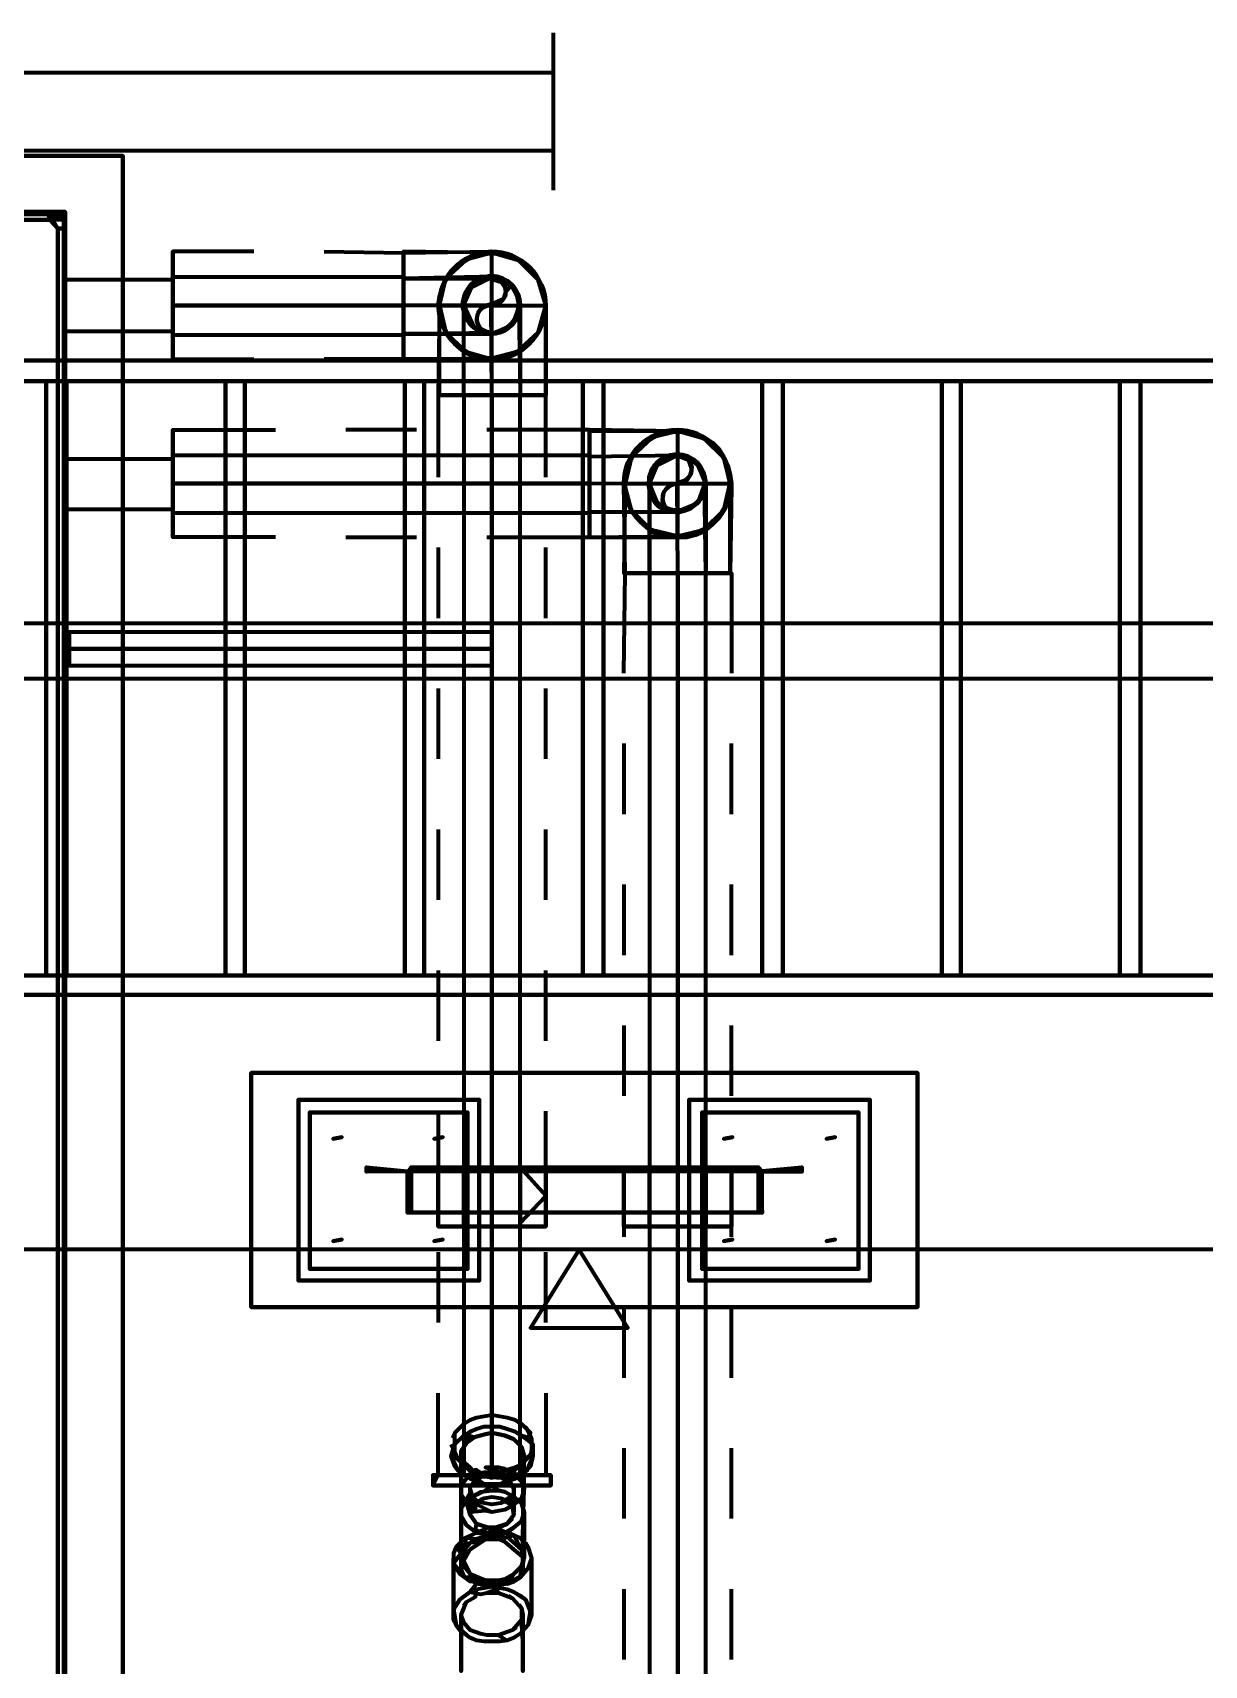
# Model space of a CAD drawing. Extents: x 0 to 1153, y 0 to 816.
# Drawn here: x 424.37 to 434.04, y 610 to 623.49 of the extents above; entities that cross this region are included whole.
import ezdxf

# ---------------------------------------------------------------- set-up
doc = ezdxf.new("R2010")
doc.units = 0
doc.header["$MEASUREMENT"] = 0
for name, color, linetype in [('Electrical', 7, 'Continuous'), ('HVAC', 7, 'Continuous'), ('PIPE', 7, 'Continuous')]:
    doc.layers.add(name, color=color, linetype=linetype)

msp = doc.modelspace()

# ---------------------------------------------------------------- linework, layer by layer
at = {"layer": 'Electrical', "color": 5, "linetype": 'Continuous', "lineweight": 211}
for p, q in [((428.667, 622.184), (428.667, 623.485)), ((420.91, 623.157), (428.667, 623.157)), ((420.91, 622.512), (428.667, 622.512)), ((400.907, 618.151), (450.48, 618.151))]:
    msp.add_line(p, q, dxfattribs=at)
for points in [[(400.907, 620.607), (450.48, 620.607), (450.48, 620.776), (450.48, 620.607), (400.907, 620.607), (400.907, 620.776)], [(424.476, 615.696), (424.476, 620.607), (424.646, 620.607), (424.476, 620.607), (424.476, 615.696), (424.646, 615.696)], [(425.958, 615.696), (425.958, 620.607), (426.117, 620.607), (425.958, 620.607), (425.958, 615.696), (426.117, 615.696)], [(427.44, 615.696), (427.44, 620.607), (427.598, 620.607), (427.44, 620.607), (427.44, 615.696), (427.598, 615.696)], [(428.911, 615.696), (428.911, 620.607), (429.08, 620.607), (428.911, 620.607), (428.911, 615.696), (429.08, 615.696)], [(430.392, 615.696), (430.392, 620.607), (430.562, 620.607), (430.392, 620.607), (430.392, 615.696), (430.562, 615.696)], [(431.874, 615.696), (431.874, 620.607), (432.033, 620.607), (431.874, 620.607), (431.874, 615.696), (432.033, 615.696)], [(433.345, 615.696), (433.345, 620.607), (433.515, 620.607), (433.345, 620.607), (433.345, 615.696), (433.515, 615.696)], [(440.193, 613.431), (417.555, 613.431), (417.555, 618.606), (440.193, 618.606)], [(400.907, 615.696), (450.48, 615.696), (450.48, 615.537), (450.48, 615.696), (400.907, 615.696), (400.907, 615.537)], [(428.879, 613.431), (428.477, 612.786), (429.281, 612.786)]]:
    msp.add_lwpolyline(points, close=True, dxfattribs=at)
for points in [[(400.907, 620.776), (450.48, 620.776), (400.907, 620.776)], [(424.646, 615.696), (424.646, 620.607), (424.646, 615.696)], [(426.117, 615.696), (426.117, 620.607), (426.117, 615.696)], [(427.598, 615.696), (427.598, 620.607), (427.598, 615.696)], [(429.08, 615.696), (429.08, 620.607), (429.08, 615.696)], [(430.562, 615.696), (430.562, 620.607), (430.562, 615.696)], [(432.033, 615.696), (432.033, 620.607), (432.033, 615.696)], [(433.515, 615.696), (433.515, 620.607), (433.515, 615.696)], [(400.907, 615.537), (450.48, 615.537), (400.907, 615.537)]]:
    msp.add_lwpolyline(points, dxfattribs=at)
at = {"layer": 'HVAC', "color": 6, "linetype": 'Continuous', "lineweight": 211}
for p, q in [((425.524, 621.443), (425.524, 621.019)), ((425.524, 619.961), (425.524, 619.548)), ((428.392, 614.109), (428.392, 613.622))]:
    msp.add_line(p, q, dxfattribs=at)
for points in [[(425.111, 602.678), (424.138, 602.678), (425.111, 602.678), (425.111, 622.469), (424.138, 622.469), (425.111, 622.469)], [(424.561, 621.982), (424.497, 621.982), (424.508, 621.94), (424.497, 621.982), (424.635, 622.004), (424.561, 622.004), (424.497, 621.982), (424.635, 621.94), (424.624, 621.94), (424.624, 621.866), (424.624, 621.94), (424.635, 622.004), (424.635, 621.94), (424.635, 621.866), (424.635, 622.004), (424.508, 622.004), (424.497, 622.004), (424.624, 621.982), (424.624, 621.866), (424.572, 621.866), (424.508, 621.982), (424.635, 622.004), (424.508, 621.982), (424.508, 621.94), (424.497, 622.004), (424.497, 622.004), (424.508, 621.94), (424.508, 621.94), (424.572, 621.866), (424.635, 621.866), (424.624, 621.982), (424.561, 621.982), (424.561, 621.982), (424.624, 621.94), (424.624, 621.94), (424.635, 622.004), (424.635, 621.94), (424.635, 622.004), (424.561, 621.982)], [(424.497, 622.004), (424.497, 621.982), (424.497, 622.004)], [(431.673, 614.892), (431.673, 612.955), (431.673, 614.892), (426.17, 614.892), (426.17, 612.955), (426.17, 614.892)], [(426.561, 613.177), (426.561, 614.669), (428.054, 614.669), (428.054, 613.177), (426.561, 613.177), (428.054, 613.177), (428.054, 614.669), (426.561, 614.669)], [(429.789, 613.177), (429.789, 614.669), (431.281, 614.669), (431.281, 613.177), (429.789, 613.177), (431.281, 613.177), (431.281, 614.669), (429.789, 614.669)], [(426.656, 614.564), (427.958, 614.564), (427.958, 613.272), (426.656, 613.272), (426.656, 614.564), (426.656, 613.272), (427.958, 613.272), (427.958, 614.564)], [(431.186, 614.564), (431.186, 613.272), (429.895, 613.272), (429.895, 614.564), (431.186, 614.564), (429.895, 614.564), (429.895, 613.272), (431.186, 613.272)], [(427.461, 614.077), (427.493, 614.109), (427.493, 613.738), (427.461, 613.738), (427.461, 614.077), (427.122, 614.077), (427.122, 614.109), (427.461, 614.077), (427.461, 613.738), (427.493, 613.738), (427.461, 614.077), (427.122, 614.109)], [(427.122, 614.077), (427.122, 614.077), (427.122, 614.109)], [(430.392, 613.738), (430.361, 613.738), (430.392, 613.738), (430.361, 614.109), (430.361, 613.738), (430.392, 613.738), (430.392, 614.077), (430.72, 614.077), (430.72, 614.109), (430.361, 614.077), (427.493, 614.077), (430.361, 614.109), (430.361, 613.738), (427.493, 613.738), (427.493, 614.109), (430.361, 614.109), (427.493, 614.109), (427.493, 613.738), (430.361, 613.738), (430.361, 614.109)], [(427.715, 613.622), (428.604, 613.622), (427.715, 613.622), (427.715, 614.109), (428.604, 614.109), (427.715, 614.109)], [(428.604, 613.876), (428.392, 614.109), (428.392, 613.653)], [(429.249, 613.622), (430.138, 613.622), (429.249, 613.622), (429.249, 614.109), (430.138, 614.109), (429.249, 614.109)], [(430.392, 614.077), (430.392, 614.077), (430.361, 614.109)], [(430.72, 614.109), (430.72, 614.077), (430.72, 614.109), (430.392, 614.077)], [(427.493, 613.738), (427.493, 613.738), (427.461, 613.738)]]:
    msp.add_lwpolyline(points, close=True, dxfattribs=at)
for points in [[(415.438, 621.982), (424.635, 621.94), (424.624, 621.982), (415.438, 621.94)], [(415.565, 621.982), (424.508, 622.004), (424.508, 622.004), (424.497, 621.982), (415.565, 622.004), (424.497, 622.004), (415.555, 622.004)], [(415.555, 621.94), (424.508, 621.94), (424.508, 622.004), (424.497, 622.004), (424.497, 621.982), (415.565, 621.982)], [(415.555, 622.004), (424.508, 622.004), (424.508, 621.982), (424.497, 622.004), (424.508, 621.94), (415.555, 621.94)], [(415.565, 621.982), (424.497, 622.004), (415.565, 621.982)], [(424.635, 603.282), (424.635, 621.866), (424.624, 621.866), (424.635, 621.94), (424.624, 621.94), (424.624, 621.982), (424.561, 622.004), (424.635, 622.004), (424.635, 621.866), (424.624, 621.866), (424.635, 603.282)], [(424.624, 603.165), (424.624, 621.982), (424.624, 603.165)], [(424.572, 603.282), (424.572, 621.866), (424.635, 621.866), (424.572, 621.866), (424.572, 603.282)], [(424.572, 621.866), (424.572, 621.866), (424.572, 621.866)], [(424.624, 603.282), (424.624, 621.866), (424.635, 603.282), (424.635, 621.866), (424.635, 603.282)], [(424.635, 603.282), (424.624, 621.866), (424.635, 603.282)], [(424.635, 621.866), (424.635, 621.866), (424.624, 621.866)], [(424.624, 621.019), (424.624, 621.443), (424.624, 621.019), (425.524, 621.019), (425.524, 621.443), (424.624, 621.443)], [(424.624, 619.548), (424.624, 619.961), (424.624, 619.548), (425.524, 619.548), (425.524, 619.961), (424.624, 619.961)], [(426.561, 614.669), (426.561, 614.669), (426.561, 614.669)], [(428.054, 614.669), (428.054, 614.669), (428.054, 614.669)], [(429.789, 614.669), (429.789, 614.669), (429.789, 614.669)], [(431.281, 614.669), (431.281, 614.669), (431.281, 614.669)], [(427.958, 614.564), (427.958, 614.564), (427.958, 614.564)], [(429.895, 614.564), (429.895, 614.564), (429.895, 614.564)], [(426.847, 614.347), (426.918, 614.361), (426.847, 614.347), (426.918, 614.361), (426.847, 614.347), (426.918, 614.361), (426.918, 614.361)], [(427.683, 614.347), (427.754, 614.361), (427.683, 614.347), (427.754, 614.361), (427.683, 614.347), (427.754, 614.361), (427.754, 614.361)], [(430.075, 614.347), (430.146, 614.361), (430.075, 614.347), (430.146, 614.361), (430.075, 614.347), (430.146, 614.361), (430.146, 614.361)], [(430.922, 614.347), (430.993, 614.361), (430.922, 614.347), (430.993, 614.361), (430.922, 614.347), (430.993, 614.361), (430.993, 614.361)], [(427.927, 613.622), (427.927, 614.109), (427.927, 613.622)], [(428.604, 614.109), (428.604, 613.622), (428.604, 614.109)], [(429.461, 613.622), (429.461, 614.109), (429.461, 613.622)], [(429.927, 614.109), (429.927, 613.622), (429.927, 614.109)], [(430.138, 614.109), (430.138, 613.622), (430.138, 614.109)], [(426.847, 613.5), (426.918, 613.514), (426.847, 613.5), (426.918, 613.514), (426.847, 613.5), (426.918, 613.514), (426.918, 613.514)], [(427.683, 613.5), (427.754, 613.514), (427.683, 613.5), (427.754, 613.514), (427.683, 613.5), (427.754, 613.514), (427.754, 613.514)], [(430.075, 613.5), (430.146, 613.514), (430.075, 613.5), (430.146, 613.514), (430.075, 613.5), (430.146, 613.514), (430.146, 613.514)], [(430.922, 613.5), (430.993, 613.514), (430.922, 613.5), (430.993, 613.514), (430.922, 613.5), (430.993, 613.514), (430.993, 613.514)], [(426.656, 613.272), (426.656, 613.272), (426.656, 613.272)], [(427.958, 613.272), (427.958, 613.272), (427.958, 613.272)], [(429.895, 613.272), (429.895, 613.272), (429.895, 613.272)], [(431.186, 613.272), (431.186, 613.272), (431.186, 613.272)], [(428.054, 613.177), (428.054, 613.177), (428.054, 613.177)], [(431.281, 613.177), (431.281, 613.177), (431.281, 613.177)], [(426.17, 612.955), (431.673, 612.955), (426.17, 612.955)]]:
    msp.add_lwpolyline(points, dxfattribs=at)
for p in [(424.508, 622.004), (424.508, 621.94), (424.508, 621.94), (424.572, 621.866), (424.572, 621.866), (426.561, 614.669), (428.054, 614.669), (429.789, 614.669), (431.281, 614.669), (426.656, 614.564), (427.958, 614.564), (429.895, 614.564), (431.186, 614.564), (427.122, 614.109), (427.122, 614.077), (427.461, 614.077), (427.493, 614.109), (430.361, 614.109), (430.392, 614.077), (430.72, 614.109), (430.72, 614.077), (427.461, 613.738), (427.493, 613.738), (430.361, 613.738), (430.392, 613.738), (426.656, 613.272), (427.958, 613.272), (429.895, 613.272), (431.186, 613.272), (426.561, 613.177), (428.054, 613.177), (429.789, 613.177), (431.281, 613.177)]:
    msp.add_point(p, dxfattribs=at)
at = {"layer": 'PIPE', "color": 220, "linetype": 'Continuous', "lineweight": 211}
for p, q in [((425.524, 620.787), (425.524, 621.676)), ((427.715, 619.231), (427.715, 618.649)), ((428.604, 618.649), (428.604, 619.231)), ((427.715, 618.067), (427.715, 617.485)), ((428.604, 617.485), (428.604, 618.067)), ((427.715, 616.902), (427.715, 616.32)), ((428.604, 616.32), (428.604, 616.902)), ((427.715, 615.738), (427.715, 615.156)), ((428.604, 615.156), (428.604, 615.738)), ((427.715, 614.574), (427.715, 613.992)), ((428.604, 613.992), (428.604, 614.574)), ((427.715, 613.41), (427.715, 612.828)), ((428.604, 612.828), (428.604, 613.41)), ((427.715, 611.568), (428.604, 611.568))]:
    msp.add_line(p, q, dxfattribs=at)
at = {"layer": 'PIPE', "color": 230, "linetype": 'Continuous', "lineweight": 211}
for p, q in [((428.159, 620.808), (428.159, 621.644)), ((427.736, 621.231), (428.583, 621.231))]:
    msp.add_line(p, q, dxfattribs=at)
at = {"layer": 'PIPE', "color": 200, "linetype": 'Continuous', "lineweight": 211}
for p, q in [((425.524, 621.464), (425.524, 620.988)), ((427.429, 620.988), (427.429, 621.231)), ((428.392, 620.49), (427.927, 620.49))]:
    msp.add_line(p, q, dxfattribs=at)
at = {"layer": 'PIPE', "color": 4, "linetype": 'Continuous', "lineweight": 211}
for p, q in [((425.524, 620.204), (425.524, 619.316)), ((427.535, 620.204), (426.953, 620.204)), ((428.964, 619.993), (428.964, 619.76)), ((426.953, 619.316), (427.535, 619.316)), ((429.249, 617.612), (429.249, 617.029)), ((430.138, 617.029), (430.138, 617.612)), ((429.249, 616.447), (429.249, 615.865)), ((430.138, 615.865), (430.138, 616.447)), ((429.249, 615.283), (429.249, 614.701)), ((430.138, 614.701), (430.138, 615.283)), ((429.249, 614.119), (429.249, 613.537)), ((430.138, 613.537), (430.138, 614.119)), ((429.249, 612.955), (429.249, 612.373)), ((430.138, 612.373), (430.138, 612.955)), ((429.249, 611.791), (429.249, 611.209)), ((430.138, 611.209), (430.138, 611.791)), ((429.249, 610.627), (429.249, 610.045)), ((430.138, 610.045), (430.138, 610.627))]:
    msp.add_line(p, q, dxfattribs=at)
at = {"layer": 'PIPE', "color": 3, "linetype": 'Continuous', "lineweight": 211}
for p, q in [((428.964, 619.316), (428.964, 620.194)), ((429.715, 619.527), (429.694, 619.527)), ((430.138, 619.019), (429.249, 619.019)), ((428.265, 611.558), (428.286, 611.537)), ((427.99, 611.314), (428.011, 611.336)), ((428.064, 611.367), (428.096, 611.378)), ((428.064, 611.156), (428.032, 611.166)), ((428.329, 611.209), (428.286, 611.166)), ((428.435, 611.008), (428.456, 610.976)), ((427.927, 610.489), (427.948, 610.521)), ((428.297, 610.574), (428.329, 610.552)), ((428.382, 610.5), (428.403, 610.468)), ((428.413, 610.404), (428.403, 610.373)), ((428.36, 610.309), (428.329, 610.288))]:
    msp.add_line(p, q, dxfattribs=at)
at = {"layer": 'PIPE', "color": 110, "linetype": 'Continuous', "lineweight": 211}
for p, q in [((429.694, 619.337), (429.694, 620.173)), ((429.271, 619.76), (430.117, 619.76))]:
    msp.add_line(p, q, dxfattribs=at)
at = {"layer": 'PIPE', "color": 60, "linetype": 'Continuous', "lineweight": 211}
msp.add_line((424.667, 618.532), (424.667, 618.257), dxfattribs=at)
at = {"layer": 'PIPE', "color": 220, "linetype": 'Continuous', "lineweight": 211}
for points in [[(426.191, 621.676), (425.524, 621.676), (425.524, 620.787), (426.191, 620.787)], [(426.773, 621.676), (427.429, 621.665), (428.159, 621.676), (428.233, 621.665), (428.308, 621.644), (428.382, 621.612), (428.445, 621.57), (428.498, 621.517), (428.53, 621.464), (428.572, 621.379), (428.593, 621.305), (428.604, 621.231), (428.593, 621.146), (428.572, 621.072), (428.54, 621.009), (428.498, 620.945), (428.445, 620.892), (428.382, 620.839), (428.308, 620.808), (428.233, 620.787), (428.085, 620.787), (428.011, 620.808), (427.937, 620.839), (427.874, 620.892), (427.821, 620.945), (427.778, 621.009), (427.747, 621.072), (427.725, 621.146), (427.715, 621.231), (427.725, 621.146), (427.747, 621.072), (427.778, 621.009), (427.821, 620.945), (427.874, 620.892), (427.937, 620.839), (428.011, 620.808), (428.085, 620.787), (428.159, 620.787), (427.429, 620.787), (426.773, 620.787)], [(428.604, 621.231), (428.54, 621.443), (428.382, 621.602), (428.159, 621.665)], [(428.154, 621.475), (428.21, 621.461), (428.21, 621.461), (428.274, 621.373), (428.27, 621.314), (428.24, 621.267), (428.192, 621.237), (428.164, 621.231)], [(427.725, 621.231), (427.778, 621.009), (427.937, 620.85), (428.159, 620.787)], [(428.604, 619.813), (428.604, 620.49), (427.715, 620.49), (427.715, 619.813)], [(428.604, 612.246), (428.604, 611.568), (427.715, 611.568), (427.715, 612.246)]]:
    msp.add_lwpolyline(points, dxfattribs=at)
at = {"layer": 'PIPE', "color": 3, "linetype": 'Continuous', "lineweight": 211}
for points in [[(425.524, 620.787), (425.524, 621.676), (425.524, 620.787)], [(427.429, 620.787), (427.429, 621.676), (427.429, 621.231), (427.429, 620.787), (427.429, 621.665)], [(428.604, 621.231), (428.54, 621.443), (428.382, 621.602), (428.159, 621.665)], [(425.524, 621.464), (425.524, 620.988), (425.524, 621.464)], [(427.429, 620.998), (427.429, 621.453), (427.429, 620.998)], [(427.725, 621.231), (427.778, 621.009), (427.937, 620.85), (428.159, 620.787)], [(428.392, 620.49), (427.927, 620.49), (428.392, 620.49)], [(425.524, 620.204), (425.524, 619.316), (425.524, 620.204)], [(429.694, 620.194), (429.482, 620.141), (429.313, 619.982), (429.26, 619.76)], [(425.524, 619.517), (425.524, 619.993), (425.524, 619.517)], [(428.964, 619.527), (428.964, 619.982), (428.964, 619.527)], [(429.927, 619.019), (429.461, 619.019), (429.927, 619.019)], [(424.667, 618.532), (424.667, 618.257), (424.667, 618.532)], [(427.927, 611.897), (427.852, 611.823), (427.852, 611.918), (427.927, 611.992), (427.979, 612.024), (428.032, 612.045), (428.096, 612.055), (428.159, 612.066), (428.223, 612.055), (428.286, 612.045), (428.35, 612.024), (428.445, 611.96), (428.487, 611.875), (428.487, 611.78), (428.498, 611.727), (428.445, 611.6), (428.392, 611.568), (427.948, 611.547), (428.022, 611.579), (428.128, 611.579), (428.191, 611.579), (428.286, 611.537), (428.339, 611.452), (428.339, 611.262), (428.339, 611.42), (428.286, 611.357), (428.233, 611.336), (428.159, 611.325), (428.096, 611.336), (428.032, 611.357), (427.979, 611.42), (427.979, 611.473), (428.032, 611.537), (428.128, 611.579), (428.223, 611.59), (428.106, 611.632), (428.212, 611.632), (428.265, 611.621), (428.339, 611.579), (428.403, 611.516), (428.424, 611.452), (428.403, 611.378), (428.339, 611.325), (428.265, 611.283), (428.159, 611.262), (428.106, 611.272), (427.979, 611.262), (427.979, 611.452), (428.022, 611.293), (427.948, 611.346), (427.905, 611.41), (427.905, 611.484), (427.979, 611.579), (428.032, 611.611), (427.979, 611.6), (427.884, 611.695), (427.821, 611.727), (427.852, 611.823), (427.852, 611.918), (427.927, 611.992), (427.979, 612.024), (428.032, 612.045), (428.096, 612.055), (428.159, 612.066), (428.223, 612.055), (428.286, 612.045), (428.35, 612.024), (428.403, 611.992), (428.477, 611.918), (428.445, 611.865), (428.498, 611.823), (428.477, 611.738), (428.403, 611.653), (428.35, 611.632), (428.286, 611.611), (428.223, 611.59), (428.096, 611.59), (428.022, 611.579), (427.979, 611.632), (427.905, 611.695), (427.905, 611.77), (427.927, 611.653), (427.852, 611.738), (427.852, 611.823), (427.927, 611.897), (428.022, 611.886), (428.106, 611.907), (428.159, 611.918), (428.212, 611.907), (428.265, 611.897), (428.339, 611.865), (428.403, 611.801), (428.424, 611.727), (428.413, 611.484), (428.413, 611.071), (428.413, 610.785), (428.413, 611.071), (428.424, 611.452), (428.424, 611.727), (428.403, 611.664), (428.339, 611.6), (428.265, 611.568), (428.212, 611.558), (428.159, 611.547), (428.106, 611.558), (427.979, 611.6), (427.927, 611.664), (427.905, 611.77), (427.905, 611.484), (427.905, 611.071), (427.905, 610.785), (427.905, 611.071), (427.905, 611.452), (427.905, 611.77), (427.948, 611.833), (427.979, 611.928), (428.032, 611.95), (428.096, 611.971), (428.223, 611.971), (428.286, 611.95), (428.35, 611.928), (428.403, 611.897), (428.487, 611.875), (428.487, 611.78), (428.498, 611.727), (428.477, 611.643), (428.403, 611.568), (428.35, 611.537), (428.286, 611.516), (428.223, 611.494), (428.159, 611.494), (428.096, 611.494), (428.032, 611.516), (427.979, 611.537), (427.927, 611.568), (427.852, 611.643), (427.821, 611.727), (427.852, 611.823), (427.821, 611.727), (427.852, 611.823), (427.927, 611.897), (427.979, 611.928), (428.032, 611.95), (428.096, 611.971), (428.223, 611.971), (428.286, 611.95), (428.35, 611.928), (428.445, 611.865), (428.498, 611.823), (428.498, 611.727), (428.498, 611.823), (428.477, 611.738), (428.403, 611.653), (428.424, 611.727), (428.403, 611.801), (428.339, 611.865), (428.265, 611.897), (428.212, 611.907), (428.159, 611.918), (428.106, 611.907), (428.022, 611.886), (427.948, 611.833), (427.905, 611.77)], [(427.927, 611.992), (427.852, 611.918), (427.831, 611.875)], [(428.477, 611.918), (428.403, 611.992), (428.477, 611.918), (428.445, 611.865), (428.403, 611.897)], [(427.821, 611.823), (427.884, 611.695), (427.927, 611.653)], [(427.979, 611.632), (427.905, 611.695), (427.821, 611.727), (427.884, 611.6), (427.852, 611.643)], [(428.265, 611.283), (428.159, 611.262), (428.011, 611.336), (427.979, 611.42), (427.979, 611.473), (428.032, 611.516), (427.979, 611.579), (428.032, 611.611), (427.979, 611.579), (428.032, 611.611), (428.096, 611.568), (428.159, 611.547), (428.223, 611.59), (428.286, 611.611), (428.35, 611.632), (428.403, 611.653), (428.477, 611.738), (428.403, 611.664), (428.339, 611.6), (428.265, 611.568), (428.191, 611.579), (428.286, 611.516), (428.223, 611.494), (428.159, 611.484), (428.106, 611.441), (427.948, 611.367), (427.979, 611.42), (427.948, 611.367), (427.905, 611.293), (427.905, 611.23), (427.948, 611.156), (428.032, 611.092), (428.096, 611.103), (428.159, 611.071), (428.265, 611.018), (428.339, 610.955), (428.424, 610.881), (428.403, 610.955), (428.339, 611.071), (428.392, 611.05), (428.456, 610.976), (428.487, 610.881), (428.456, 610.796), (428.392, 610.722), (428.339, 610.69), (428.265, 610.69), (428.159, 610.648), (428.212, 610.595), (428.329, 610.552), (428.403, 610.468), (428.403, 610.373), (428.329, 610.288), (428.212, 610.246), (428.286, 610.203), (428.223, 610.193), (428.159, 610.193), (428.096, 610.193), (428.032, 610.203), (427.979, 610.224), (427.895, 610.288), (427.842, 610.373), (427.842, 610.457), (427.895, 610.542), (427.979, 610.605), (428.064, 610.584), (428.117, 610.595), (428.212, 610.595), (428.329, 610.552), (428.403, 610.468), (428.413, 610.415), (428.413, 610.193), (428.413, 609.949), (428.413, 610.193), (428.403, 610.373), (428.329, 610.288), (428.212, 610.246), (428.117, 610.246), (428.064, 610.256), (427.979, 610.288), (427.927, 610.351), (427.905, 610.415), (427.905, 610.193), (427.905, 609.949), (427.905, 610.193), (427.905, 610.415), (427.948, 610.521), (428.022, 610.563), (428.032, 610.627), (428.096, 610.637), (428.159, 610.648), (428.223, 610.637), (428.286, 610.627), (428.339, 610.605), (428.435, 610.542), (428.487, 610.415), (428.456, 610.33), (428.392, 610.256), (428.339, 610.224), (428.286, 610.203), (428.223, 610.193), (428.159, 610.193), (428.096, 610.193), (428.032, 610.203), (427.979, 610.224), (427.863, 610.33), (427.842, 610.415), (427.842, 610.881), (427.842, 610.457), (427.895, 610.542), (427.979, 610.605), (428.032, 610.669), (428.022, 610.732), (427.937, 610.722), (427.905, 610.785), (427.905, 610.849), (427.905, 610.923), (427.927, 610.859), (427.979, 610.955), (428.106, 611.039), (428.159, 611.039), (428.212, 611.039), (428.265, 611.05), (428.339, 611.071), (428.392, 611.05), (428.456, 610.976), (428.487, 610.881), (428.487, 610.415), (428.487, 610.881), (428.456, 610.796), (428.392, 610.722), (428.413, 610.817), (428.424, 610.881), (428.339, 610.955), (428.265, 611.018), (428.212, 611.039), (428.265, 611.092), (428.159, 611.113), (428.233, 611.145), (428.286, 611.166), (428.339, 611.24), (428.329, 611.314), (428.329, 611.399), (428.233, 611.336), (428.159, 611.325), (428.096, 611.336), (428.032, 611.357), (427.979, 611.42), (427.948, 611.367), (428.022, 611.293), (427.948, 611.346), (427.905, 611.41), (427.905, 611.484), (427.979, 611.579)], [(428.403, 611.568), (428.477, 611.643), (428.403, 611.568), (428.339, 611.579), (428.403, 611.568), (428.424, 611.452), (428.403, 611.378), (428.329, 611.314), (428.265, 611.367), (428.339, 611.325), (428.265, 611.283), (428.329, 611.314), (428.339, 611.24), (428.286, 611.166), (428.191, 611.135), (428.128, 611.135), (428.032, 611.166), (427.979, 611.24), (427.948, 611.346), (428.011, 611.336), (428.096, 611.378), (428.159, 611.389), (428.233, 611.378), (428.286, 611.357), (428.339, 611.389), (428.265, 611.431), (428.212, 611.441), (428.159, 611.484), (428.096, 611.494), (428.032, 611.537), (427.979, 611.537), (427.927, 611.568), (427.852, 611.643), (427.927, 611.568), (428.35, 611.537), (428.286, 611.537), (428.339, 611.473), (428.339, 611.389), (428.403, 611.336), (428.424, 611.262), (428.424, 610.881), (428.424, 611.262), (428.403, 611.187), (428.339, 611.135), (428.265, 611.092), (428.212, 611.082), (428.106, 611.082), (428.022, 611.113), (428.032, 611.166), (427.979, 611.24), (428.032, 611.166), (428.128, 611.135), (428.223, 611.103), (428.286, 611.092), (428.159, 611.071), (428.106, 611.061), (428.022, 611.039), (427.948, 610.986), (427.905, 610.923), (427.905, 611.262), (427.905, 610.881), (427.927, 610.817), (427.979, 610.754), (428.106, 610.701), (428.212, 610.701), (428.265, 610.711), (428.339, 610.754), (428.403, 610.817), (428.424, 610.881), (428.403, 610.955), (428.308, 611.039), (428.286, 611.092), (428.339, 611.135), (428.403, 611.187), (428.424, 611.262), (428.403, 611.336), (428.339, 611.389), (428.339, 611.473)], [(428.191, 611.579), (428.096, 611.568), (428.011, 611.516), (428.032, 611.537)], [(428.339, 611.579), (428.265, 611.621), (428.212, 611.632), (428.106, 611.632)], [(428.339, 611.071), (428.286, 611.092), (428.191, 611.135), (428.128, 611.135), (428.032, 611.092), (427.948, 611.156), (427.905, 611.23), (427.905, 611.293), (427.948, 611.367), (428.064, 611.431), (428.159, 611.441), (428.212, 611.441), (428.265, 611.431), (428.339, 611.389)], [(428.159, 611.484), (428.159, 611.484), (428.159, 611.484)], [(427.979, 611.24), (428.011, 611.336), (428.096, 611.378), (428.159, 611.389), (428.233, 611.378), (428.329, 611.314)], [(428.212, 610.246), (428.117, 610.246), (428.064, 610.256), (427.979, 610.288), (427.927, 610.351), (427.905, 610.415), (427.948, 610.521), (428.022, 610.563), (428.032, 610.627), (428.096, 610.637), (428.159, 610.679), (428.032, 610.669), (428.106, 610.701), (428.212, 610.701), (428.265, 610.69), (428.339, 610.701), (428.392, 610.732), (428.413, 610.817), (428.339, 610.754), (428.286, 610.669), (428.339, 610.69), (428.392, 610.722), (428.456, 610.796), (428.392, 610.732), (428.339, 610.701), (428.286, 610.669), (428.223, 610.658), (428.064, 610.69), (427.979, 610.69), (427.895, 610.754), (427.842, 610.838), (427.905, 610.923), (427.863, 610.976), (427.979, 611.008), (428.022, 611.039), (427.937, 611.05), (428.032, 611.092), (428.106, 611.082), (428.064, 611.018), (427.979, 611.008), (427.905, 610.923)], [(427.927, 610.859), (427.948, 610.986), (427.937, 611.05), (427.863, 610.976), (427.842, 610.923), (427.842, 610.838), (427.927, 610.732), (428.096, 610.658), (428.032, 610.669), (427.927, 610.732), (427.905, 610.785), (427.927, 610.859), (427.979, 610.754), (428.064, 610.69), (428.159, 610.679), (428.286, 610.669), (428.223, 610.658), (428.106, 610.701), (427.979, 610.701), (427.927, 610.732), (427.842, 610.838)], [(428.032, 611.092), (427.937, 611.05), (428.032, 611.092), (428.106, 611.082), (428.159, 611.039), (428.212, 611.082), (428.106, 611.082), (428.159, 611.113)], [(428.106, 611.039), (428.106, 611.039), (427.979, 610.955)], [(427.905, 610.785), (427.927, 610.732), (427.979, 610.701)], [(428.064, 610.584), (428.117, 610.595), (428.223, 610.637), (428.286, 610.627), (428.339, 610.605), (428.392, 610.574), (428.435, 610.542), (428.477, 610.457), (428.456, 610.33), (428.392, 610.256), (428.456, 610.33), (428.392, 610.256), (428.339, 610.224), (428.286, 610.203)], [(427.895, 610.542), (427.842, 610.457), (427.863, 610.33), (427.895, 610.288), (427.863, 610.33)]]:
    msp.add_lwpolyline(points, dxfattribs=at)
for points in [[(427.725, 620.49), (427.725, 621.231), (427.778, 621.453), (427.948, 621.612), (428.154, 621.676, -0.414251), (428.604, 621.231, -0.414216), (428.154, 620.797, -0.414145), (427.725, 621.231, -0.41418), (428.154, 621.676, 0.41418), (427.725, 621.231, 0.414145), (428.154, 620.797, 0.414216), (428.604, 621.231, 0.414251), (428.159, 621.665), (427.429, 621.676), (427.429, 621.231), (427.429, 620.787), (428.154, 620.797, -0.414145), (427.725, 621.231, -0.41418), (428.154, 621.676, -0.414251), (428.604, 621.231, -0.414216), (428.154, 620.797, 0.414216), (428.604, 621.231, 0.414251), (428.154, 621.676, 0.41418), (427.725, 621.231, 0.414145), (428.154, 620.797), (428.371, 620.85), (428.54, 621.009), (428.604, 621.231), (428.604, 620.49)], [(428.159, 620.49), (428.154, 621.242), (428.098, 621.228), (428.046, 621.176), (428.032, 621.12), (428.046, 621.064), (428.098, 621.012), (428.154, 621.008, -0.414145), (427.927, 621.236, 0.414145), (428.154, 621.008, -0.414145), (427.927, 621.236, 0.414145), (428.159, 620.998), (427.429, 620.998), (428.154, 621.008, -0.414145), (427.927, 621.236, 0.414145), (428.154, 621.008, -0.414145), (427.927, 621.236, 0.414145), (428.159, 620.998), (427.429, 620.998), (428.154, 620.998, 0.414222), (428.393, 621.236, 0.414251), (428.154, 621.474, 0.414258), (427.927, 621.236, 0.414228), (428.154, 620.999), (428.062, 621.041), (428.034, 621.1), (428.039, 621.158), (428.075, 621.212), (428.154, 621.242), (428.082, 621.218), (428.046, 621.176), (428.032, 621.12), (428.046, 621.064), (428.082, 621.022), (428.134, 621), (428.226, 621.02), (428.274, 621.043), (428.315, 621.075), (428.347, 621.117), (428.37, 621.164), (428.381, 621.255), (428.37, 621.308), (428.347, 621.356), (428.315, 621.397), (428.275, 621.343), (428.258, 621.289), (428.154, 621.242), (428.218, 621.249), (428.258, 621.289), (428.275, 621.343), (428.266, 621.4), (428.233, 621.445), (428.183, 621.471), (427.429, 621.453), (427.429, 621.231), (427.429, 620.988), (427.429, 621.464), (427.429, 620.998), (427.429, 621.453), (428.159, 621.453), (428.226, 621.452), (428.288, 621.42), (428.191, 621.461), (428.135, 621.463), (428.082, 621.452), (428.034, 621.43), (427.993, 621.397), (427.961, 621.356), (427.938, 621.308), (427.927, 621.236), (427.961, 621.356), (428.006, 621.409), (428.065, 621.446), (428.117, 621.461), (428.173, 621.463), (428.226, 621.452), (428.288, 621.42), (428.347, 621.356), (428.375, 621.291), (428.382, 621.236), (428.364, 621.325), (428.327, 621.384), (428.288, 621.42), (428.243, 621.446), (428.191, 621.461), (428.135, 621.463), (428.082, 621.452), (428.034, 621.43), (427.981, 621.384), (427.938, 621.308), (427.927, 621.236), (428.011, 621.051), (428.159, 620.998), (428.226, 621.02), (428.274, 621.043), (428.315, 621.075), (428.347, 621.117), (428.37, 621.164), (428.381, 621.218), (428.392, 620.49), (427.927, 620.49), (427.927, 621.236), (427.99, 621.379), (428.138, 621.453), (428.318, 621.4), (428.392, 621.252), (428.329, 621.072), (428.191, 620.998), (428.274, 621.043), (428.315, 621.075), (428.347, 621.117), (428.37, 621.164), (428.392, 621.252), (428.379, 621.199), (428.381, 621.255), (428.37, 621.308), (428.347, 621.356), (428.315, 621.397), (428.274, 621.43), (428.226, 621.452), (428.138, 621.453), (428.191, 621.461), (428.135, 621.463), (428.082, 621.452), (428.034, 621.43), (427.993, 621.397), (427.961, 621.356), (427.938, 621.308), (427.927, 621.236), (428.011, 621.051), (428.159, 620.998), (428.329, 621.072), (428.392, 621.231), (428.392, 620.49), (427.927, 620.49), (427.927, 621.236), (427.99, 621.379), (428.138, 621.453), (428.318, 621.4), (428.392, 621.252), (428.37, 621.164), (428.338, 621.102), (428.274, 621.043), (428.209, 621.015), (428.159, 620.998), (428.243, 621.027), (428.302, 621.064), (428.338, 621.102), (428.364, 621.148), (428.379, 621.199), (428.381, 621.255), (428.37, 621.308), (428.347, 621.356), (428.315, 621.397), (428.274, 621.43), (428.226, 621.452), (428.138, 621.453), (428.191, 621.461), (428.135, 621.463), (428.082, 621.452), (428.034, 621.43), (427.993, 621.397), (427.961, 621.356), (427.938, 621.308), (427.927, 621.236), (427.961, 621.356), (428.006, 621.409), (428.065, 621.446), (428.117, 621.461), (427.429, 621.453), (427.429, 620.998), (427.429, 621.453), (427.429, 620.998), (427.429, 621.453), (428.159, 621.453), (428.226, 621.452), (428.288, 621.42), (428.347, 621.356), (428.375, 621.291), (428.382, 621.236), (428.375, 621.291), (428.356, 621.341), (428.327, 621.384), (428.288, 621.42), (428.243, 621.446), (428.191, 621.461), (428.135, 621.463), (428.082, 621.452), (428.034, 621.43), (427.981, 621.384), (427.938, 621.308), (427.927, 621.236), (427.961, 621.356), (428.006, 621.409), (428.065, 621.446), (428.117, 621.461), (428.173, 621.463), (428.226, 621.452), (428.288, 621.42), (428.347, 621.356), (428.375, 621.291), (428.382, 621.236), (428.375, 621.182), (428.347, 621.117), (428.302, 621.064), (428.243, 621.027), (428.191, 621.012), (428.274, 621.043), (428.327, 621.088), (428.364, 621.148), (428.381, 621.218), (428.379, 621.273), (428.364, 621.325), (428.327, 621.384), (428.288, 621.42), (428.243, 621.446), (428.191, 621.461), (428.135, 621.463), (428.082, 621.452), (428.034, 621.43), (427.981, 621.384), (427.938, 621.308), (427.927, 621.236), (428.011, 621.051), (428.159, 620.998), (428.226, 621.02), (428.274, 621.043), (428.315, 621.075), (428.347, 621.117), (428.37, 621.164), (428.381, 621.218), (428.392, 620.49), (427.927, 620.49), (428.392, 620.49), (427.927, 620.49), (427.927, 621.236), (427.99, 621.379), (428.138, 621.453), (428.318, 621.4), (428.392, 621.252), (428.329, 621.072), (428.191, 620.998), (428.274, 621.043), (428.315, 621.075), (428.347, 621.117), (428.37, 621.164), (428.392, 621.252), (428.379, 621.199), (428.381, 621.255), (428.37, 621.308), (428.347, 621.356), (428.315, 621.397), (428.274, 621.43), (428.226, 621.452), (428.138, 621.453), (428.191, 621.461), (428.135, 621.463), (428.082, 621.452), (428.034, 621.43), (427.993, 621.397), (427.961, 621.356), (427.938, 621.308), (427.927, 621.236), (428.011, 621.051), (428.159, 620.998), (428.329, 621.072), (428.392, 621.231), (428.392, 620.49), (427.927, 620.49), (427.927, 621.236), (427.99, 621.379), (428.138, 621.453), (428.318, 621.4), (428.392, 621.252), (428.37, 621.164), (428.338, 621.102), (428.274, 621.043), (428.209, 621.015), (428.159, 620.998), (428.243, 621.027), (428.302, 621.064), (428.338, 621.102), (428.364, 621.148), (428.379, 621.199), (428.381, 621.255), (428.37, 621.308), (428.347, 621.356), (428.315, 621.397), (428.274, 621.43), (428.226, 621.452), (428.138, 621.453), (428.191, 621.461), (428.135, 621.463), (428.082, 621.452), (428.034, 621.43), (427.993, 621.397), (427.961, 621.356), (427.938, 621.308), (427.927, 621.236)], [(429.689, 619.326), (429.906, 619.379), (430.075, 619.538), (430.128, 619.765), (430.075, 619.972), (429.916, 620.13), (429.694, 620.194), (428.964, 620.194), (428.964, 619.316), (428.964, 619.76), (428.964, 620.204), (428.964, 619.316), (429.689, 619.326), (429.472, 619.379), (429.313, 619.538), (429.25, 619.765, 0.414215), (429.689, 619.326, 0.41418), (430.128, 619.765, 0.414215), (429.689, 620.204, 0.414251), (429.25, 619.765, 0.414215), (429.689, 619.326, 0.41418), (430.128, 619.765, 0.414215), (429.689, 620.204, 0.414251), (429.26, 619.76), (429.249, 619.019), (430.128, 619.019), (430.128, 619.765, -0.41418), (429.689, 619.326, -0.414215), (429.249, 619.765, -0.414251), (429.689, 620.204, -0.414215), (430.128, 619.765, 0.414215), (429.689, 620.204, 0.414251), (429.25, 619.765, 0.414215), (429.694, 619.316, 0.41418), (430.128, 619.765)], [(429.461, 619.76), (429.525, 619.908), (429.689, 619.993), (429.777, 619.975), (429.823, 619.949), (429.861, 619.913), (429.891, 619.87), (429.91, 619.82), (429.927, 619.76), (429.91, 619.82), (429.882, 619.885), (429.823, 619.949), (429.777, 619.975), (429.689, 619.993), (428.964, 619.982), (428.964, 619.527), (429.694, 619.527), (429.863, 619.601), (429.927, 619.781), (429.853, 619.929), (429.689, 619.993), (428.964, 619.982), (428.964, 619.527), (428.964, 619.982), (428.964, 619.527), (429.694, 619.527), (429.535, 619.58), (429.461, 619.76), (429.525, 619.908), (429.689, 619.993), (429.777, 619.975), (429.861, 619.913), (429.898, 619.854), (429.913, 619.802), (429.898, 619.854), (429.861, 619.913), (429.777, 619.975), (429.689, 619.993), (429.777, 619.975), (429.861, 619.913), (429.898, 619.854), (429.913, 619.802), (429.898, 619.854), (429.861, 619.913), (429.777, 619.975), (429.689, 619.993), (429.777, 619.975), (429.823, 619.949), (429.861, 619.913), (429.891, 619.87), (429.91, 619.82), (429.927, 619.76), (429.91, 619.82), (429.882, 619.885), (429.823, 619.949), (429.777, 619.975), (429.689, 619.993), (429.853, 619.929), (429.927, 619.76), (429.863, 619.601), (429.694, 619.527), (429.535, 619.58), (429.461, 619.76), (429.461, 619.019), (429.927, 619.019), (429.461, 619.019), (429.927, 619.019), (429.461, 619.019), (429.461, 619.76), (429.525, 619.908), (429.689, 619.993), (429.777, 619.975), (429.823, 619.949), (429.861, 619.913), (429.891, 619.87), (429.91, 619.82), (429.927, 619.76), (429.91, 619.82), (429.882, 619.885), (429.823, 619.949), (429.777, 619.975), (429.689, 619.993), (428.964, 619.982), (428.964, 619.527), (429.694, 619.527), (429.863, 619.601), (429.927, 619.781), (429.853, 619.929), (429.689, 619.993), (428.964, 619.982), (428.964, 619.517), (428.964, 619.993), (428.964, 619.76), (428.964, 619.527), (429.694, 619.527), (429.535, 619.58), (429.461, 619.76), (429.525, 619.908), (429.689, 619.993), (429.777, 619.975), (429.861, 619.913), (429.898, 619.854), (429.913, 619.802), (429.898, 619.854), (429.861, 619.913), (429.777, 619.975), (429.689, 619.993), (429.777, 619.975), (429.837, 619.938), (429.872, 619.9), (429.898, 619.854), (429.913, 619.802), (429.92, 619.708), (429.9, 619.656), (429.857, 619.597), (429.798, 619.554), (429.746, 619.534), (429.689, 619.517), (429.746, 619.534), (429.798, 619.554), (429.857, 619.597), (429.9, 619.656), (429.92, 619.708), (429.916, 619.765, -0.414318), (429.694, 619.527), (429.535, 619.58), (429.461, 619.76), (429.461, 619.019), (429.927, 619.019), (429.461, 619.019), (429.927, 619.019), (429.461, 619.019), (429.461, 619.76), (429.457, 619.822), (429.525, 619.908), (429.579, 619.977), (429.631, 619.996), (429.689, 619.993), (429.777, 619.975), (429.809, 619.901), (429.804, 619.843), (429.768, 619.789), (429.708, 619.762), (429.768, 619.789), (429.804, 619.843), (429.809, 619.901), (429.777, 619.975), (429.689, 619.993), (429.631, 619.996), (429.579, 619.977), (429.525, 619.908), (429.525, 619.908), (429.457, 619.822), (429.461, 619.76, 0.414349), (429.641, 619.526), (429.596, 619.559), (429.57, 619.609), (429.57, 619.668), (429.596, 619.717), (429.641, 619.75), (429.745, 619.774), (429.797, 619.826), (429.81, 619.882), (429.777, 619.975), (429.777, 619.975), (429.689, 619.993, 0.41438), (429.461, 619.76, 0.414349), (429.689, 619.538, 0.414318), (429.916, 619.765, -0.414318), (429.689, 619.539, -0.414349), (429.461, 619.76, -0.41438), (429.689, 619.993, 0.41438), (429.461, 619.76, 0.414349), (429.689, 619.538, 0.414318), (429.927, 619.76), (429.927, 619.019), (429.916, 619.765, -0.414318), (429.689, 619.539, -0.414349), (429.461, 619.76, -0.41438), (429.689, 619.993, 0.41438), (429.461, 619.76, 0.414349), (429.689, 619.538, 0.414318), (429.916, 619.765, -0.414318), (429.689, 619.539, -0.414349), (429.461, 619.76, -0.41438), (429.689, 619.993, 0.41438), (429.461, 619.76, 0.414349), (429.689, 619.538, 0.414318), (429.927, 619.76), (429.927, 619.019), (429.926, 619.765, 0.414165), (429.689, 619.993, 0.41438), (429.461, 619.76, 0.414229), (429.689, 619.528), (429.863, 619.601), (429.927, 619.76), (429.853, 619.929), (429.689, 619.993), (429.777, 619.975), (429.823, 619.949), (429.882, 619.885), (429.91, 619.82), (429.927, 619.76), (429.91, 619.82), (429.891, 619.87), (429.861, 619.913), (429.823, 619.949), (429.777, 619.975), (429.689, 619.993)]]:
    msp.add_lwpolyline(points, format="xyb", dxfattribs=at)
at = {"layer": 'PIPE', "color": 220, "linetype": 'Continuous', "lineweight": 211}
for points in [[(427.429, 620.787), (427.429, 621.665), (427.429, 621.231), (427.429, 620.787), (427.429, 621.676), (427.429, 621.231)], [(428.604, 620.49), (427.725, 620.49), (428.604, 620.49), (428.604, 621.231), (428.54, 621.009), (428.371, 620.85), (428.159, 620.787), (428.233, 620.787), (428.308, 620.808), (428.382, 620.839), (428.445, 620.892), (428.498, 620.945), (428.54, 621.009), (428.572, 621.072), (428.593, 621.146), (428.604, 621.231), (428.593, 621.305), (428.572, 621.379), (428.54, 621.453), (428.498, 621.517), (428.445, 621.57), (428.382, 621.612), (428.308, 621.644), (428.233, 621.665), (428.159, 621.665), (427.948, 621.612), (427.778, 621.453), (427.715, 621.231), (427.725, 621.305), (427.747, 621.379), (427.778, 621.453), (427.821, 621.517), (427.874, 621.57), (427.937, 621.612), (428.011, 621.644), (428.085, 621.665), (428.159, 621.676), (428.085, 621.665), (428.011, 621.644), (427.937, 621.612), (427.874, 621.57), (427.821, 621.517), (427.778, 621.453), (427.747, 621.379), (427.725, 621.305), (427.725, 621.231), (427.715, 620.49)]]:
    msp.add_lwpolyline(points, close=True, dxfattribs=at)
at = {"layer": 'PIPE', "color": 200, "linetype": 'Continuous', "lineweight": 211}
for points in [[(428.159, 620.49), (428.159, 621.231), (427.429, 621.231), (427.429, 621.464), (425.524, 621.464), (425.524, 620.988), (427.429, 620.988), (427.429, 621.464)], [(428.392, 611.568), (427.927, 611.568), (428.392, 611.568), (428.392, 620.49), (427.927, 620.49), (427.927, 611.568)]]:
    msp.add_lwpolyline(points, dxfattribs=at)
at = {"layer": 'PIPE', "color": 220, "linetype": 'Continuous', "lineweight": 211}
msp.add_lwpolyline([(428.154, 620.998), (428.098, 621.012), (428.056, 621.048), (428.034, 621.1), (428.039, 621.158), (428.068, 621.206), (428.116, 621.235), (428.154, 621.242), (428.098, 621.228), (428.046, 621.176), (428.032, 621.12), (428.046, 621.064), (428.098, 621.012), (428.154, 620.998, 0.414222), (428.393, 621.236, 0.414251), (428.154, 621.474, 0.414258), (427.916, 621.236, 0.414228)], format="xyb", close=True, dxfattribs=at)
at = {"layer": 'PIPE', "color": 230, "linetype": 'Continuous', "lineweight": 211}
for points in [[(427.429, 621.231), (425.524, 621.231), (427.429, 621.231)], [(428.159, 621.231), (428.159, 621.231), (428.159, 621.231)], [(428.159, 611.568), (428.159, 620.49), (428.159, 611.568)]]:
    msp.add_lwpolyline(points, dxfattribs=at)
at = {"layer": 'PIPE', "color": 4, "linetype": 'Continuous', "lineweight": 211}
for points in [[(426.371, 619.316), (425.524, 619.316), (425.524, 620.204), (426.371, 620.204)], [(428.117, 619.316), (428.964, 619.316), (428.964, 620.204), (428.117, 620.204)], [(429.694, 620.194), (429.482, 620.141), (429.313, 619.982), (429.26, 619.76)], [(425.524, 619.517), (425.524, 619.993), (425.524, 619.517), (428.964, 619.517), (428.964, 619.993), (425.524, 619.993)], [(429.927, 619.765), (429.92, 619.708), (429.9, 619.656), (429.857, 619.597), (429.798, 619.554), (429.746, 619.534), (429.689, 619.517), (429.633, 619.53), (429.59, 619.566), (429.568, 619.619), (429.573, 619.677), (429.609, 619.731), (429.679, 619.76), (429.775, 619.796), (429.804, 619.843), (429.809, 619.901), (429.787, 619.954), (429.745, 619.99), (429.689, 620.003), (429.631, 619.996), (429.579, 619.977), (429.534, 619.946), (429.496, 619.906), (429.463, 619.841), (429.451, 619.765)], [(429.694, 619.316), (429.906, 619.379), (430.075, 619.538), (430.128, 619.76)], [(430.138, 619.019), (429.249, 619.019), (430.138, 619.019)], [(429.694, 619.019), (429.26, 619.019), (430.138, 619.019), (430.138, 618.194)], [(429.461, 619.019), (429.927, 619.019), (429.461, 619.019), (429.461, 608.637), (429.927, 608.637), (429.927, 619.019)]]:
    msp.add_lwpolyline(points, dxfattribs=at)
msp.add_lwpolyline([(429.249, 618.194), (429.26, 619.019), (429.249, 619.76), (429.26, 619.834), (429.281, 619.908), (429.313, 619.982), (429.355, 620.046), (429.408, 620.099), (429.472, 620.141), (429.546, 620.173), (429.62, 620.194), (429.694, 620.204), (429.768, 620.194), (429.842, 620.173), (429.916, 620.141), (429.98, 620.099), (430.033, 620.046), (430.075, 619.982), (430.107, 619.908), (430.128, 619.834), (430.138, 619.76), (430.128, 619.675), (430.107, 619.601), (430.075, 619.538), (430.033, 619.474), (429.98, 619.421), (429.916, 619.368), (429.842, 619.337), (429.768, 619.316), (429.694, 619.316), (429.768, 619.316), (429.842, 619.337), (429.916, 619.368), (429.98, 619.421), (430.033, 619.474), (430.075, 619.538), (430.107, 619.601), (430.128, 619.675), (430.138, 619.739), (430.128, 619.019), (429.694, 619.019), (429.689, 619.76), (429.633, 619.746), (429.58, 619.694), (429.567, 619.638), (429.58, 619.582), (429.633, 619.53), (429.689, 619.527), (429.746, 619.534), (429.798, 619.554), (429.857, 619.597), (429.9, 619.656), (429.92, 619.708), (429.926, 619.765, 0.414165), (429.689, 620.003), (429.631, 619.996), (429.579, 619.977), (429.52, 619.934), (429.477, 619.875), (429.457, 619.822), (429.451, 619.765, 0.414229), (429.689, 619.528), (429.596, 619.559), (429.568, 619.619), (429.573, 619.677), (429.609, 619.731), (429.669, 619.758), (428.964, 619.76), (428.964, 619.517)], format="xyb", dxfattribs=at)
for points in [[(428.964, 619.316), (428.964, 620.194), (428.964, 619.316), (429.694, 619.316), (429.472, 619.379), (429.313, 619.538), (429.249, 619.76), (429.26, 619.675), (429.281, 619.601), (429.313, 619.538), (429.355, 619.474), (429.408, 619.421), (429.472, 619.368), (429.546, 619.337), (429.62, 619.316), (429.694, 619.316), (429.62, 619.316), (429.546, 619.337), (429.472, 619.368), (429.408, 619.421), (429.355, 619.474), (429.313, 619.538), (429.281, 619.601), (429.26, 619.675), (429.249, 619.771), (429.249, 619.771), (429.249, 619.76), (429.26, 619.834), (429.281, 619.908), (429.313, 619.982), (429.355, 620.046), (429.408, 620.099), (429.472, 620.141), (429.546, 620.173), (429.62, 620.194), (429.694, 620.194), (428.964, 620.204)], [(429.768, 620.194), (429.842, 620.173), (429.916, 620.13), (429.694, 620.204)], [(429.98, 620.099), (430.033, 620.046), (430.075, 619.972), (429.916, 620.141)], [(430.107, 619.908), (430.128, 619.834), (430.128, 619.76), (430.075, 619.982)]]:
    msp.add_lwpolyline(points, close=True, dxfattribs=at)
at = {"layer": 'PIPE', "color": 110, "linetype": 'Continuous', "lineweight": 211}
for points in [[(425.524, 619.76), (428.964, 619.76), (425.524, 619.76)], [(429.694, 619.76), (429.694, 619.76), (429.694, 619.76)], [(429.694, 619.019), (429.694, 608.637), (429.694, 619.019)]]:
    msp.add_lwpolyline(points, dxfattribs=at)
at = {"layer": 'PIPE', "color": 60, "linetype": 'Continuous', "lineweight": 211}
msp.add_lwpolyline([(428.159, 618.532), (428.159, 618.257), (428.159, 618.395), (428.159, 618.532), (424.667, 618.532), (424.667, 618.257), (428.159, 618.257)], dxfattribs=at)
at = {"layer": 'PIPE', "color": 3, "linetype": 'Continuous', "lineweight": 211}
for points in [[(428.159, 618.532), (428.159, 618.257), (428.159, 618.395)], [(428.646, 611.568), (427.672, 611.568), (428.646, 611.568), (427.672, 611.568), (428.604, 611.568), (427.672, 611.568), (427.672, 611.484), (427.715, 611.568), (428.646, 611.568), (428.646, 611.484)], [(427.672, 611.484), (428.646, 611.484), (427.672, 611.484), (428.646, 611.484)]]:
    msp.add_lwpolyline(points, close=True, dxfattribs=at)
at = {"layer": 'PIPE', "color": 81, "linetype": 'Continuous', "lineweight": 211}
msp.add_lwpolyline([(428.159, 618.395), (424.667, 618.395), (428.159, 618.395)], dxfattribs=at)
at = {"layer": 'PIPE', "color": 220, "linetype": 'Continuous', "lineweight": 211}
for centre, radius in [((428.159, 621.226), 0.439), ((428.161, 621.226), 0.436)]:
    msp.add_circle(centre, radius, dxfattribs=at)
at = {"layer": 'PIPE', "color": 4, "linetype": 'Continuous', "lineweight": 211}
for centre, radius in [((429.693, 619.755), 0.439), ((429.693, 619.753), 0.435)]:
    msp.add_circle(centre, radius, dxfattribs=at)
at = {"layer": 'PIPE', "color": 220, "linetype": 'Continuous', "lineweight": 211}
for p in [(428.53, 621.464), (427.789, 620.988)]:
    msp.add_point(p, dxfattribs=at)
at = {"layer": 'PIPE', "color": 230, "linetype": 'Continuous', "lineweight": 211}
msp.add_point((428.159, 621.231), dxfattribs=at)
at = {"layer": 'PIPE', "color": 4, "linetype": 'Continuous', "lineweight": 211}
for p in [(429.249, 619.771), (430.138, 619.739)]:
    msp.add_point(p, dxfattribs=at)
at = {"layer": 'PIPE', "color": 110, "linetype": 'Continuous', "lineweight": 211}
msp.add_point((429.694, 619.76), dxfattribs=at)
at = {"layer": 'PIPE', "color": 3, "linetype": 'Continuous', "lineweight": 211}
msp.add_point((428.159, 611.484), dxfattribs=at)
msp.add_point((428.159, 611.484), dxfattribs=at)

doc.saveas('drawing.dxf')
